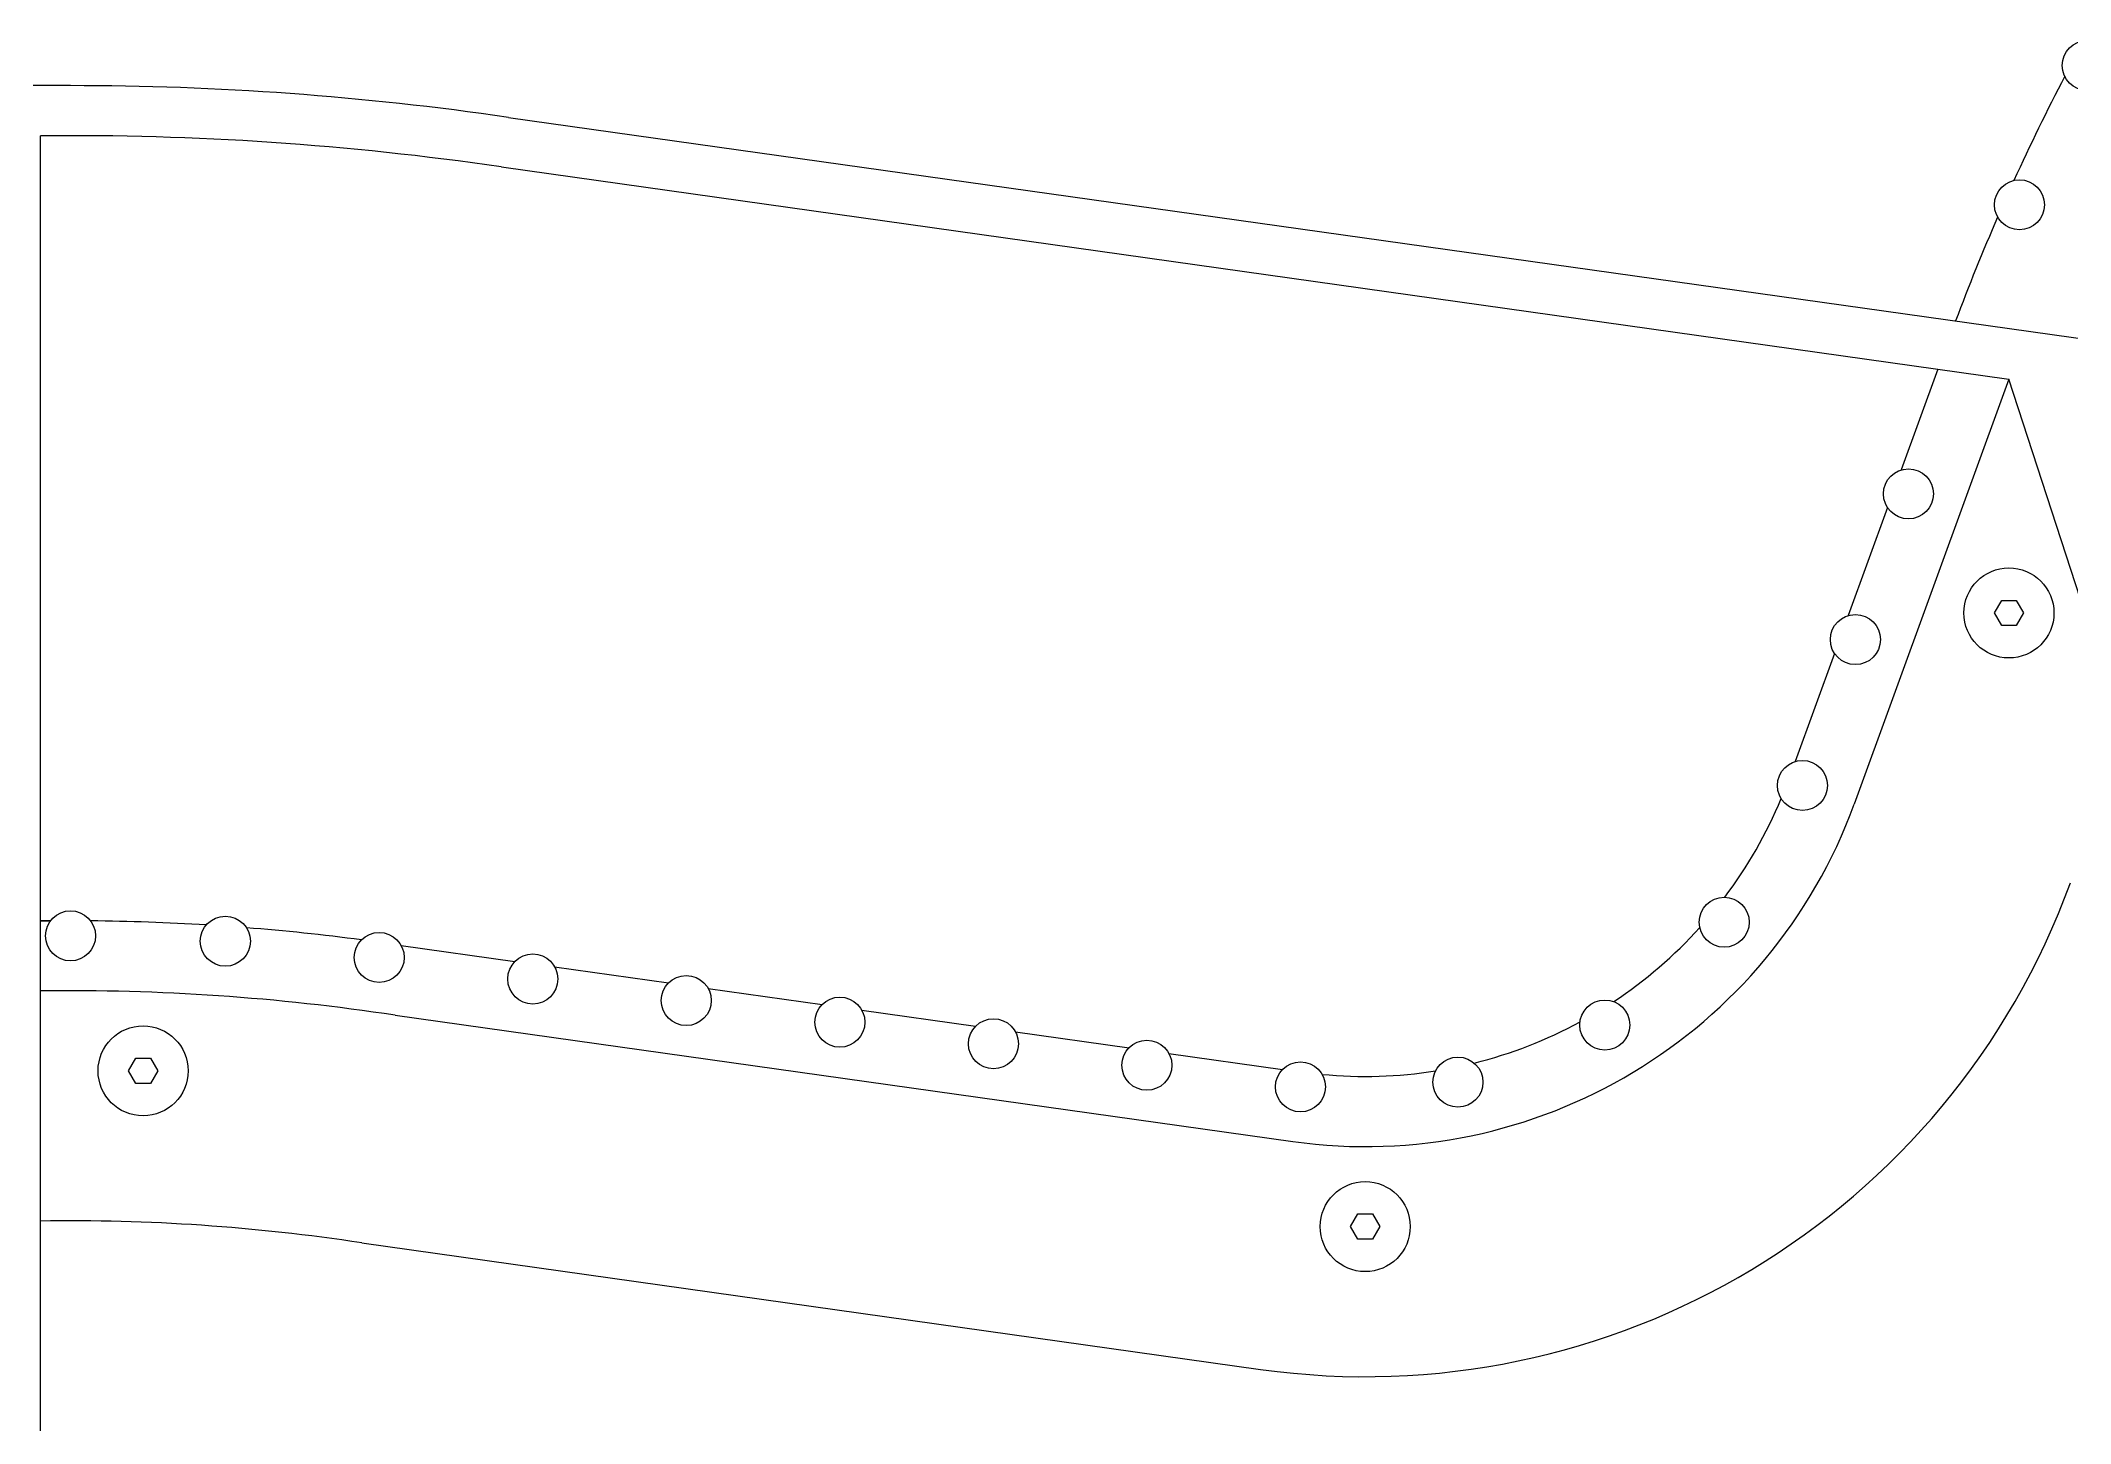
# Model space of a CAD drawing. Header units: millimetres. Extents: x 11004 to 16944, y 3085 to 7285.
# Drawn here: x 11516.4 to 11922.2, y 6328 to 6604.4 of the extents above; entities that cross this region are included whole.
import ezdxf

# ---------------------------------------------------------------- set-up
doc = ezdxf.new("R2010")
doc.units = ezdxf.units.MM
doc.header["$LTSCALE"] = 0.3
doc.styles.add('SEACAD_Arial', font='arial.ttf', dxfattribs={"width": 0.8})
doc.dimstyles.new('ISO-25', dxfattribs={"dimtxt": 1.6, "dimasz": 2, "dimexe": 0.5, "dimexo": 1.5, "dimtad": 1, "dimdec": 0, "dimtxsty": 'SEACAD_Arial', "dimcen": 2, "dimadec": 0, "dimazin": 0, "dimtfac": 1, "dimtdec": 0, "dimtmove": 0, "dimatfit": 3, "dimfxl": 1, "dimarcsym": 0})

# ---------------------------------------------------------------- blocks, each defined once
blk = doc.blocks.new('*D146')
at = {"color": 0, "lineweight": -2, "transparency": 16777216}
for p, q in [((11404.41, 6375.48), (11404.41, 5870.18)), ((12133.52, 5980.45), (12133.52, 5870.18)), ((11444.41, 5880.18), (12093.52, 5880.18))]:
    blk.add_line(p, q, dxfattribs=at)
at = {"color": 0, "transparency": 16777216}
for points in [[(11444.41, 5886.85), (11444.41, 5873.52), (11404.41, 5880.18)], [(12093.52, 5886.85), (12093.52, 5873.52), (12133.52, 5880.18)]]:
    blk.add_solid(points, dxfattribs=at)
at = {"layer": 'Defpoints', "color": 0, "transparency": 16777216}
for p in [(11404.41, 6405.48), (12133.52, 6010.45), (12133.52, 5880.18)]:
    blk.add_point(p, dxfattribs=at)
at = {"color": 0, "transparency": 16777216, "insert": (11768.97, 5909.02), "char_height": 32, "attachment_point": 5, "style": 'SEACAD_Arial'}
blk.add_mtext('729', dxfattribs=at)

msp = doc.modelspace()

# ---------------------------------------------------------------- linework, layer by layer
for p, q in [((11522.41, 6595.43), (11466.41, 6595.43)), ((11609.95, 6589.08), (11961.59, 6539.61)), ((11516.41, 6010.45), (11516.41, 6585.4)), ((11608.56, 6579.18), (11909.93, 6536.78)), ((11895.76, 6538.77), (11888.42, 6518.6)), ((11909.93, 6536.78), (11879.01, 6451.79)), ((12080.95, 6010.45), (11909.93, 6536.78)), ((11885.67, 6511.06), (11877.82, 6489.48)), ((11875.07, 6481.92), (11867.22, 6460.34)), ((11516.41, 6428.46), (11518.42, 6428.46)), ((11518.42, 6428.46), (11516.41, 6428.46)), ((11588.5, 6423.55), (11611.26, 6420.35)), ((11619.19, 6419.24), (11641.96, 6416.04)), ((11649.89, 6414.92), (11672.65, 6411.72)), ((11587.31, 6409.59), (11766.75, 6384.34)), ((11680.59, 6410.6), (11703.35, 6407.4)), ((11711.3, 6406.28), (11734.04, 6403.08)), ((11742, 6401.96), (11764.73, 6398.76)), ((11580.64, 6364.07), (11760.34, 6338.79))]:
    msp.add_line(p, q)
for points in [[(11911.4, 6492.53), (11912.86, 6490.01), (11911.4, 6487.48), (11908.49, 6487.48), (11907.03, 6490.01), (11908.49, 6492.53)], [(11538.37, 6401), (11539.83, 6398.47), (11538.37, 6395.95), (11535.45, 6395.95), (11534, 6398.47), (11535.45, 6401)], [(11782.7, 6369.85), (11784.16, 6367.33), (11782.7, 6364.8), (11779.79, 6364.8), (11778.33, 6367.33), (11779.79, 6369.85)]]:
    msp.add_lwpolyline(points, close=True)
for centre, radius in [((11925.61, 6599.44), 5), ((11912.04, 6571.62), 5), ((11889.84, 6513.81), 5), ((11909.94, 6490.01), 9), ((11879.24, 6484.68), 5), ((11868.65, 6455.53), 5), ((11853.01, 6428.19), 5), ((11522.41, 6425.46), 5), ((11553.35, 6424.38), 5), ((11584.11, 6421.14), 5), ((11614.81, 6416.83), 5), ((11645.51, 6412.52), 5), ((11676.21, 6408.2), 5), ((11829.15, 6407.63), 5), ((11706.91, 6403.89), 5), ((11536.91, 6398.47), 9), ((11737.6, 6399.58), 5), ((11768.3, 6395.26), 5), ((11799.79, 6396.22), 5), ((11781.24, 6367.33), 9)]:
    msp.add_circle(centre, radius)
for centre, radius, start, end in [((11522.41, 5989.12), 606.31, 81.69869, 90), ((12317.02, 6391.3), 446.31, 152.5129, 155.4836), ((11522.41, 5989.12), 596.31, 81.69869, 90.57651), ((12317.02, 6391.3), 446.31, 156.5141, 159.3934), ((11781.25, 6487.35), 90, 322.9971, 337.4958), ((11781.24, 6487.36), 104.03, 261.992, 340.0062), ((11781.24, 6487.36), 150.03, 261.992, 340.0056), ((11522.41, 5982.15), 446.31, 86.5142, 89.4849), ((11522.41, 5982.15), 446.31, 82.5151, 85.4837), ((11781.25, 6487.35), 90, 303.5008, 317.9971), ((11522.41, 5982.17), 432.31, 81.3668, 90.7952), ((11781.25, 6487.35), 90, 284.0041, 298.4972), ((11781.25, 6487.35), 90, 264.5065, 278.9959), ((11522.41, 5982.17), 386.31, 81.3307, 90.8899)]:
    msp.add_arc(centre, radius, start, end)

# ---------------------------------------------------------------- dimensions: what is measured, and where the dimension line sits
dim = msp.add_linear_dim(base=(12133.52, 5880.18), p1=(11404.41, 6405.48), p2=(12133.52, 6010.45), dimstyle='ISO-25')
dim.commit()
dim.dimension.update_dxf_attribs({"geometry": '*D146', "text_midpoint": (11768.97, 5909.02)})

doc.saveas('drawing.dxf')
